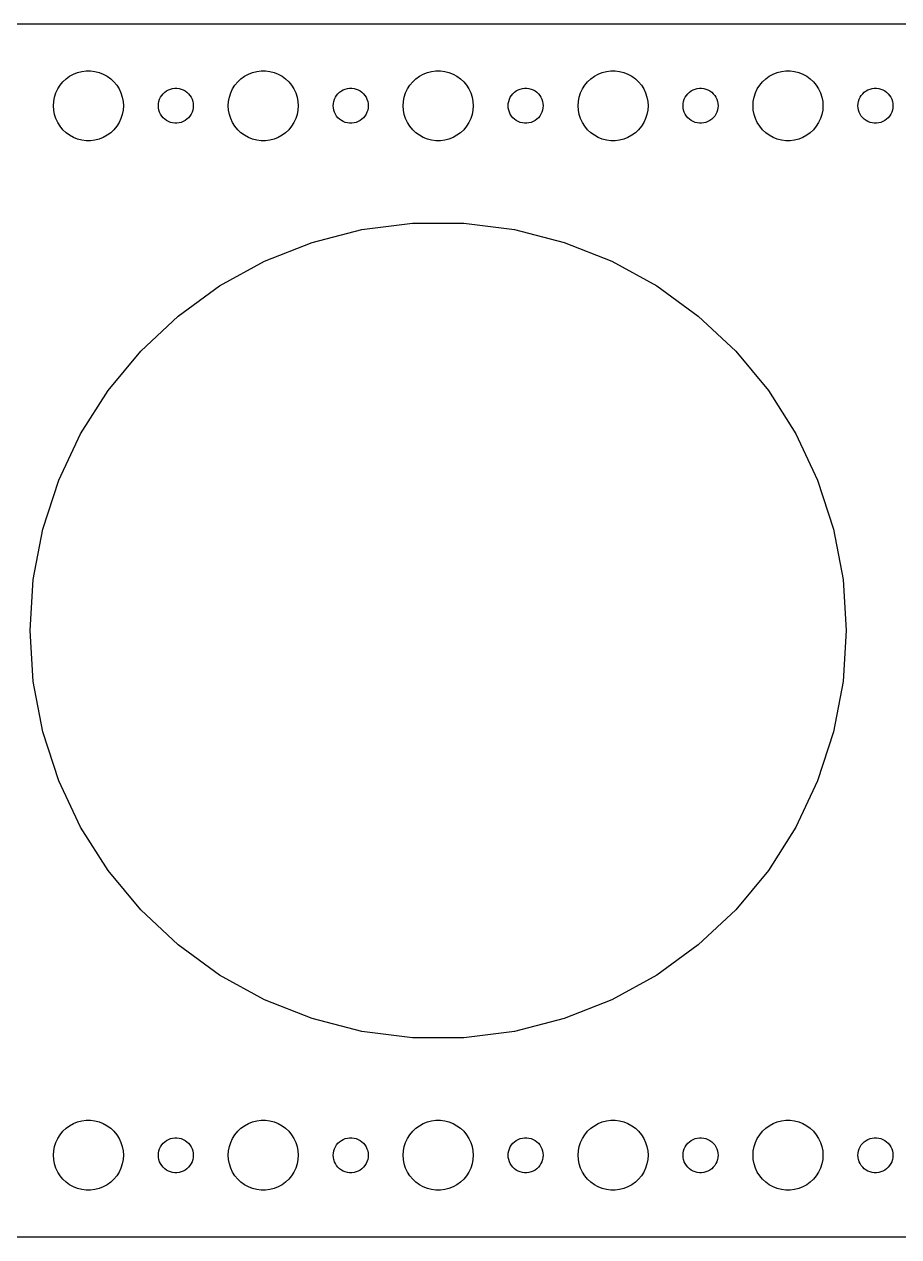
# Model space of a CAD drawing. Header units: metres. Extents: x -127 to 127, y 62 to 166.
# Drawn here: x -35.5 to 39.5, y 62 to 166 of the extents above; entities that cross this region are included whole.
import ezdxf

# ---------------------------------------------------------------- set-up
doc = ezdxf.new("R2010")
doc.units = ezdxf.units.M

msp = doc.modelspace()

# ---------------------------------------------------------------- linework, layer by layer
for p, q in [((122.314, 165.99), (-122.314, 165.99)), ((-32.1869, 161.054), (-31.9123, 161.312)), ((-31.9123, 161.312), (-31.6075, 161.533)), ((-31.6075, 161.533), (-31.2773, 161.714)), ((-31.2773, 161.714), (-30.927, 161.853)), ((-30.927, 161.853), (-30.5621, 161.947)), ((-30.5621, 161.947), (-30.1884, 161.994)), ((-30.1884, 161.994), (-29.8116, 161.994)), ((-29.8116, 161.994), (-29.4379, 161.947)), ((-29.4379, 161.947), (-29.0729, 161.853)), ((-29.0729, 161.853), (-28.7227, 161.714)), ((-28.7227, 161.714), (-28.3925, 161.533)), ((-28.3925, 161.533), (-28.0877, 161.312)), ((-28.0877, 161.312), (-27.8131, 161.054)), ((-17.1869, 161.054), (-16.9123, 161.312)), ((-16.9123, 161.312), (-16.6075, 161.533)), ((-16.6075, 161.533), (-16.2773, 161.714)), ((-16.2773, 161.714), (-15.927, 161.853)), ((-15.927, 161.853), (-15.5621, 161.947)), ((-15.5621, 161.947), (-15.1884, 161.994)), ((-15.1884, 161.994), (-14.8116, 161.994)), ((-14.8116, 161.994), (-14.4379, 161.947)), ((-14.4379, 161.947), (-14.0729, 161.853)), ((-14.0729, 161.853), (-13.7227, 161.714)), ((-13.7227, 161.714), (-13.3925, 161.533)), ((-13.3925, 161.533), (-13.0877, 161.312)), ((-13.0877, 161.312), (-12.8131, 161.054)), ((-2.1869, 161.054), (-1.91226, 161.312)), ((-1.91226, 161.312), (-1.60747, 161.533)), ((-1.60747, 161.533), (-1.27733, 161.714)), ((-1.27733, 161.714), (-0.92705, 161.853)), ((-0.92705, 161.853), (-0.56213, 161.947)), ((-0.56213, 161.947), (-0.18837, 161.994)), ((-0.18837, 161.994), (0.18837, 161.994)), ((0.18837, 161.994), (0.56213, 161.947)), ((0.56213, 161.947), (0.92705, 161.853)), ((0.92705, 161.853), (1.27733, 161.714)), ((1.27733, 161.714), (1.60747, 161.533)), ((1.60747, 161.533), (1.91226, 161.312)), ((1.91226, 161.312), (2.1869, 161.054)), ((12.8131, 161.054), (13.0877, 161.312)), ((13.0877, 161.312), (13.3925, 161.533)), ((13.3925, 161.533), (13.7227, 161.714)), ((13.7227, 161.714), (14.0729, 161.853)), ((14.0729, 161.853), (14.4379, 161.947)), ((14.4379, 161.947), (14.8116, 161.994)), ((14.8116, 161.994), (15.1884, 161.994)), ((15.1884, 161.994), (15.5621, 161.947)), ((15.5621, 161.947), (15.927, 161.853)), ((15.927, 161.853), (16.2773, 161.714)), ((16.2773, 161.714), (16.6075, 161.533)), ((16.6075, 161.533), (16.9123, 161.312)), ((16.9123, 161.312), (17.1869, 161.054)), ((27.8131, 161.054), (28.0877, 161.312)), ((28.0877, 161.312), (28.3925, 161.533)), ((28.3925, 161.533), (28.7227, 161.714)), ((28.7227, 161.714), (29.0729, 161.853)), ((29.0729, 161.853), (29.4379, 161.947)), ((29.4379, 161.947), (29.8116, 161.994)), ((29.8116, 161.994), (30.1884, 161.994)), ((30.1884, 161.994), (30.5621, 161.947)), ((30.5621, 161.947), (30.927, 161.853)), ((30.927, 161.853), (31.2773, 161.714)), ((31.2773, 161.714), (31.6075, 161.533)), ((31.6075, 161.533), (31.9123, 161.312)), ((31.9123, 161.312), (32.1869, 161.054)), ((-32.7893, 160.104), (-32.6289, 160.445)), ((-32.6289, 160.445), (-32.427, 160.763)), ((-32.427, 160.763), (-32.1869, 161.054)), ((-27.8131, 161.054), (-27.5729, 160.763)), ((-27.5729, 160.763), (-27.3711, 160.445)), ((-27.3711, 160.445), (-27.2107, 160.104)), ((-23.5934, 160.027), (-23.4561, 160.156)), ((-23.4561, 160.156), (-23.3037, 160.266)), ((-23.3037, 160.266), (-23.1387, 160.357)), ((-23.1387, 160.357), (-22.9635, 160.427)), ((-22.9635, 160.427), (-22.7811, 160.473)), ((-22.7811, 160.473), (-22.5942, 160.497)), ((-22.5942, 160.497), (-22.4058, 160.497)), ((-22.4058, 160.497), (-22.2189, 160.473)), ((-22.2189, 160.473), (-22.0365, 160.427)), ((-22.0365, 160.427), (-21.8613, 160.357)), ((-21.8613, 160.357), (-21.6963, 160.266)), ((-21.6963, 160.266), (-21.5439, 160.156)), ((-21.5439, 160.156), (-21.4065, 160.027)), ((-17.7893, 160.104), (-17.6289, 160.445)), ((-17.6289, 160.445), (-17.427, 160.763)), ((-17.427, 160.763), (-17.1869, 161.054)), ((-12.8131, 161.054), (-12.5729, 160.763)), ((-12.5729, 160.763), (-12.3711, 160.445)), ((-12.3711, 160.445), (-12.2107, 160.104)), ((-8.59344, 160.027), (-8.45613, 160.156)), ((-8.45613, 160.156), (-8.30373, 160.266)), ((-8.30373, 160.266), (-8.13866, 160.357)), ((-8.13866, 160.357), (-7.96352, 160.427)), ((-7.96352, 160.427), (-7.78107, 160.473)), ((-7.78107, 160.473), (-7.59418, 160.497)), ((-7.59418, 160.497), (-7.40581, 160.497)), ((-7.40581, 160.497), (-7.21892, 160.473)), ((-7.21892, 160.473), (-7.03647, 160.427)), ((-7.03647, 160.427), (-6.86133, 160.357)), ((-6.86133, 160.357), (-6.69626, 160.266)), ((-6.69626, 160.266), (-6.54385, 160.156)), ((-6.54385, 160.156), (-6.40654, 160.027)), ((-2.78932, 160.104), (-2.62891, 160.445)), ((-2.62891, 160.445), (-2.42705, 160.763)), ((-2.42705, 160.763), (-2.1869, 161.054)), ((2.1869, 161.054), (2.42705, 160.763)), ((2.42705, 160.763), (2.62891, 160.445)), ((2.62891, 160.445), (2.78932, 160.104)), ((6.40654, 160.027), (6.54385, 160.156)), ((6.54385, 160.156), (6.69626, 160.266)), ((6.69626, 160.266), (6.86133, 160.357)), ((6.86133, 160.357), (7.03647, 160.427)), ((7.03647, 160.427), (7.21892, 160.473)), ((7.21892, 160.473), (7.40581, 160.497)), ((7.40581, 160.497), (7.59418, 160.497)), ((7.59418, 160.497), (7.78107, 160.473)), ((7.78107, 160.473), (7.96352, 160.427)), ((7.96352, 160.427), (8.13866, 160.357)), ((8.13866, 160.357), (8.30373, 160.266)), ((8.30373, 160.266), (8.45613, 160.156)), ((8.45613, 160.156), (8.59344, 160.027)), ((12.2107, 160.104), (12.3711, 160.445)), ((12.3711, 160.445), (12.5729, 160.763)), ((12.5729, 160.763), (12.8131, 161.054)), ((17.1869, 161.054), (17.427, 160.763)), ((17.427, 160.763), (17.6289, 160.445)), ((17.6289, 160.445), (17.7893, 160.104)), ((21.4065, 160.027), (21.5439, 160.156)), ((21.5439, 160.156), (21.6963, 160.266)), ((21.6963, 160.266), (21.8613, 160.357)), ((21.8613, 160.357), (22.0365, 160.427)), ((22.0365, 160.427), (22.2189, 160.473)), ((22.2189, 160.473), (22.4058, 160.497)), ((22.4058, 160.497), (22.5942, 160.497)), ((22.5942, 160.497), (22.7811, 160.473)), ((22.7811, 160.473), (22.9635, 160.427)), ((22.9635, 160.427), (23.1387, 160.357)), ((23.1387, 160.357), (23.3037, 160.266)), ((23.3037, 160.266), (23.4561, 160.156)), ((23.4561, 160.156), (23.5934, 160.027)), ((27.2107, 160.104), (27.3711, 160.445)), ((27.3711, 160.445), (27.5729, 160.763)), ((27.5729, 160.763), (27.8131, 161.054)), ((32.1869, 161.054), (32.427, 160.763)), ((32.427, 160.763), (32.6289, 160.445)), ((32.6289, 160.445), (32.7893, 160.104)), ((36.4065, 160.027), (36.5439, 160.156)), ((36.5439, 160.156), (36.6963, 160.266)), ((36.6963, 160.266), (36.8613, 160.357)), ((36.8613, 160.357), (37.0365, 160.427)), ((37.0365, 160.427), (37.2189, 160.473)), ((37.2189, 160.473), (37.4058, 160.497)), ((37.4058, 160.497), (37.5942, 160.497)), ((37.5942, 160.497), (37.7811, 160.473)), ((37.7811, 160.473), (37.9635, 160.427)), ((37.9635, 160.427), (38.1387, 160.357)), ((38.1387, 160.357), (38.3037, 160.266)), ((38.3037, 160.266), (38.4561, 160.156)), ((38.4561, 160.156), (38.5934, 160.027)), ((-33, 159), (-32.9763, 159.376)), ((-32.9763, 159.376), (-32.9057, 159.746)), ((-32.9057, 159.746), (-32.7893, 160.104)), ((-27.2107, 160.104), (-27.0942, 159.746)), ((-27.0942, 159.746), (-27.0237, 159.376)), ((-27.0237, 159.376), (-27, 159)), ((-24, 159), (-23.9882, 159.188)), ((-23.9882, 159.188), (-23.9529, 159.373)), ((-23.9529, 159.373), (-23.8947, 159.552)), ((-23.8947, 159.552), (-23.8145, 159.723)), ((-23.8145, 159.723), (-23.7135, 159.882)), ((-23.7135, 159.882), (-23.5934, 160.027)), ((-21.4065, 160.027), (-21.2865, 159.882)), ((-21.2865, 159.882), (-21.1855, 159.723)), ((-21.1855, 159.723), (-21.1053, 159.552)), ((-21.1053, 159.552), (-21.0471, 159.373)), ((-21.0471, 159.373), (-21.0118, 159.188)), ((-21.0118, 159.188), (-21, 159)), ((-18, 159), (-17.9763, 159.376)), ((-17.9763, 159.376), (-17.9057, 159.746)), ((-17.9057, 159.746), (-17.7893, 160.104)), ((-12.2107, 160.104), (-12.0942, 159.746)), ((-12.0942, 159.746), (-12.0237, 159.376)), ((-12.0237, 159.376), (-12, 159)), ((-9, 159), (-8.98816, 159.188)), ((-8.98816, 159.188), (-8.95287, 159.373)), ((-8.95287, 159.373), (-8.89465, 159.552)), ((-8.89465, 159.552), (-8.81445, 159.723)), ((-8.81445, 159.723), (-8.71352, 159.882)), ((-8.71352, 159.882), (-8.59344, 160.027)), ((-6.40654, 160.027), (-6.28647, 159.882)), ((-6.28647, 159.882), (-6.18553, 159.723)), ((-6.18553, 159.723), (-6.10533, 159.552)), ((-6.10533, 159.552), (-6.04712, 159.373)), ((-6.04712, 159.373), (-6.01183, 159.188)), ((-6.01183, 159.188), (-6, 159)), ((-3, 159), (-2.97633, 159.376)), ((-2.97633, 159.376), (-2.90575, 159.746)), ((-2.90575, 159.746), (-2.78932, 160.104)), ((2.78932, 160.104), (2.90575, 159.746)), ((2.90575, 159.746), (2.97633, 159.376)), ((2.97633, 159.376), (3, 159)), ((6, 159), (6.01183, 159.188)), ((6.01183, 159.188), (6.04712, 159.373)), ((6.04712, 159.373), (6.10533, 159.552)), ((6.10533, 159.552), (6.18553, 159.723)), ((6.18553, 159.723), (6.28647, 159.882)), ((6.28647, 159.882), (6.40654, 160.027)), ((8.59344, 160.027), (8.71352, 159.882)), ((8.71352, 159.882), (8.81445, 159.723)), ((8.81445, 159.723), (8.89465, 159.552)), ((8.89465, 159.552), (8.95287, 159.373)), ((8.95287, 159.373), (8.98816, 159.188)), ((8.98816, 159.188), (9, 159)), ((12, 159), (12.0237, 159.376)), ((12.0237, 159.376), (12.0942, 159.746)), ((12.0942, 159.746), (12.2107, 160.104)), ((17.7893, 160.104), (17.9057, 159.746)), ((17.9057, 159.746), (17.9763, 159.376)), ((17.9763, 159.376), (18, 159)), ((21, 159), (21.0118, 159.188)), ((21.0118, 159.188), (21.0471, 159.373)), ((21.0471, 159.373), (21.1053, 159.552)), ((21.1053, 159.552), (21.1855, 159.723)), ((21.1855, 159.723), (21.2865, 159.882)), ((21.2865, 159.882), (21.4065, 160.027)), ((23.5934, 160.027), (23.7135, 159.882)), ((23.7135, 159.882), (23.8145, 159.723)), ((23.8145, 159.723), (23.8947, 159.552)), ((23.8947, 159.552), (23.9529, 159.373)), ((23.9529, 159.373), (23.9882, 159.188)), ((23.9882, 159.188), (24, 159)), ((27, 159), (27.0237, 159.376)), ((27.0237, 159.376), (27.0942, 159.746)), ((27.0942, 159.746), (27.2107, 160.104)), ((32.7893, 160.104), (32.9057, 159.746)), ((32.9057, 159.746), (32.9763, 159.376)), ((32.9763, 159.376), (33, 159)), ((36, 159), (36.0118, 159.188)), ((36.0118, 159.188), (36.0471, 159.373)), ((36.0471, 159.373), (36.1053, 159.552)), ((36.1053, 159.552), (36.1855, 159.723)), ((36.1855, 159.723), (36.2865, 159.882)), ((36.2865, 159.882), (36.4065, 160.027)), ((38.5934, 160.027), (38.7135, 159.882)), ((38.7135, 159.882), (38.8145, 159.723)), ((38.8145, 159.723), (38.8947, 159.552)), ((38.8947, 159.552), (38.9529, 159.373)), ((38.9529, 159.373), (38.9882, 159.188)), ((38.9882, 159.188), (39, 159)), ((-32.9763, 158.624), (-33, 159)), ((-32.9057, 158.254), (-32.9763, 158.624)), ((-32.7893, 157.896), (-32.9057, 158.254)), ((-27.0942, 158.254), (-27.2107, 157.896)), ((-27.0237, 158.624), (-27.0942, 158.254)), ((-27, 159), (-27.0237, 158.624)), ((-23.9882, 158.812), (-24, 159)), ((-23.9529, 158.627), (-23.9882, 158.812)), ((-23.8947, 158.448), (-23.9529, 158.627)), ((-23.8145, 158.277), (-23.8947, 158.448)), ((-23.7135, 158.118), (-23.8145, 158.277)), ((-23.5934, 157.973), (-23.7135, 158.118)), ((-21.2865, 158.118), (-21.4065, 157.973)), ((-21.1855, 158.277), (-21.2865, 158.118)), ((-21.1053, 158.448), (-21.1855, 158.277)), ((-21.0471, 158.627), (-21.1053, 158.448)), ((-21.0118, 158.812), (-21.0471, 158.627)), ((-21, 159), (-21.0118, 158.812)), ((-17.9763, 158.624), (-18, 159)), ((-17.9057, 158.254), (-17.9763, 158.624)), ((-17.7893, 157.896), (-17.9057, 158.254)), ((-12.0942, 158.254), (-12.2107, 157.896)), ((-12.0237, 158.624), (-12.0942, 158.254)), ((-12, 159), (-12.0237, 158.624)), ((-8.98816, 158.812), (-9, 159)), ((-8.95287, 158.627), (-8.98816, 158.812)), ((-8.89465, 158.448), (-8.95287, 158.627)), ((-8.81445, 158.277), (-8.89465, 158.448)), ((-8.71352, 158.118), (-8.81445, 158.277)), ((-8.59344, 157.973), (-8.71352, 158.118)), ((-6.28647, 158.118), (-6.40654, 157.973)), ((-6.18553, 158.277), (-6.28647, 158.118)), ((-6.10533, 158.448), (-6.18553, 158.277)), ((-6.04712, 158.627), (-6.10533, 158.448)), ((-6.01183, 158.812), (-6.04712, 158.627)), ((-6, 159), (-6.01183, 158.812)), ((-2.97633, 158.624), (-3, 159)), ((-2.90575, 158.254), (-2.97633, 158.624)), ((-2.78932, 157.896), (-2.90575, 158.254)), ((2.90575, 158.254), (2.78932, 157.896)), ((2.97633, 158.624), (2.90575, 158.254)), ((3, 159), (2.97633, 158.624)), ((6.01183, 158.812), (6, 159)), ((6.04712, 158.627), (6.01183, 158.812)), ((6.10533, 158.448), (6.04712, 158.627)), ((6.18553, 158.277), (6.10533, 158.448)), ((6.28647, 158.118), (6.18553, 158.277)), ((6.40654, 157.973), (6.28647, 158.118)), ((8.71352, 158.118), (8.59344, 157.973)), ((8.81445, 158.277), (8.71352, 158.118)), ((8.89465, 158.448), (8.81445, 158.277)), ((8.95287, 158.627), (8.89465, 158.448)), ((8.98816, 158.812), (8.95287, 158.627)), ((9, 159), (8.98816, 158.812)), ((12.0237, 158.624), (12, 159)), ((12.0942, 158.254), (12.0237, 158.624)), ((12.2107, 157.896), (12.0942, 158.254)), ((17.9057, 158.254), (17.7893, 157.896)), ((17.9763, 158.624), (17.9057, 158.254)), ((18, 159), (17.9763, 158.624)), ((21.0118, 158.812), (21, 159)), ((21.0471, 158.627), (21.0118, 158.812)), ((21.1053, 158.448), (21.0471, 158.627)), ((21.1855, 158.277), (21.1053, 158.448)), ((21.2865, 158.118), (21.1855, 158.277)), ((21.4065, 157.973), (21.2865, 158.118)), ((23.7135, 158.118), (23.5934, 157.973)), ((23.8145, 158.277), (23.7135, 158.118)), ((23.8947, 158.448), (23.8145, 158.277)), ((23.9529, 158.627), (23.8947, 158.448)), ((23.9882, 158.812), (23.9529, 158.627)), ((24, 159), (23.9882, 158.812)), ((27.0237, 158.624), (27, 159)), ((27.0942, 158.254), (27.0237, 158.624)), ((27.2107, 157.896), (27.0942, 158.254)), ((32.9057, 158.254), (32.7893, 157.896)), ((32.9763, 158.624), (32.9057, 158.254)), ((33, 159), (32.9763, 158.624)), ((36.0118, 158.812), (36, 159)), ((36.0471, 158.627), (36.0118, 158.812)), ((36.1053, 158.448), (36.0471, 158.627)), ((36.1855, 158.277), (36.1053, 158.448)), ((36.2865, 158.118), (36.1855, 158.277)), ((36.4065, 157.973), (36.2865, 158.118)), ((38.7135, 158.118), (38.5934, 157.973)), ((38.8145, 158.277), (38.7135, 158.118)), ((38.8947, 158.448), (38.8145, 158.277)), ((38.9529, 158.627), (38.8947, 158.448)), ((38.9882, 158.812), (38.9529, 158.627)), ((39, 159), (38.9882, 158.812)), ((-32.6289, 157.555), (-32.7893, 157.896)), ((-32.427, 157.237), (-32.6289, 157.555)), ((-32.1869, 156.946), (-32.427, 157.237)), ((-27.5729, 157.237), (-27.8131, 156.946)), ((-27.3711, 157.555), (-27.5729, 157.237)), ((-27.2107, 157.896), (-27.3711, 157.555)), ((-23.4561, 157.844), (-23.5934, 157.973)), ((-23.3037, 157.734), (-23.4561, 157.844)), ((-23.1387, 157.643), (-23.3037, 157.734)), ((-22.9635, 157.573), (-23.1387, 157.643)), ((-22.7811, 157.527), (-22.9635, 157.573)), ((-22.5942, 157.503), (-22.7811, 157.527)), ((-22.4058, 157.503), (-22.5942, 157.503)), ((-22.2189, 157.527), (-22.4058, 157.503)), ((-22.0365, 157.573), (-22.2189, 157.527)), ((-21.8613, 157.643), (-22.0365, 157.573)), ((-21.6963, 157.734), (-21.8613, 157.643)), ((-21.5439, 157.844), (-21.6963, 157.734)), ((-21.4065, 157.973), (-21.5439, 157.844)), ((-17.6289, 157.555), (-17.7893, 157.896)), ((-17.427, 157.237), (-17.6289, 157.555)), ((-17.1869, 156.946), (-17.427, 157.237)), ((-12.5729, 157.237), (-12.8131, 156.946)), ((-12.3711, 157.555), (-12.5729, 157.237)), ((-12.2107, 157.896), (-12.3711, 157.555)), ((-8.45613, 157.844), (-8.59344, 157.973)), ((-8.30373, 157.734), (-8.45613, 157.844)), ((-8.13866, 157.643), (-8.30373, 157.734)), ((-7.96352, 157.573), (-8.13866, 157.643)), ((-7.78107, 157.527), (-7.96352, 157.573)), ((-7.59418, 157.503), (-7.78107, 157.527)), ((-7.40581, 157.503), (-7.59418, 157.503)), ((-7.21892, 157.527), (-7.40581, 157.503)), ((-7.03647, 157.573), (-7.21892, 157.527)), ((-6.86133, 157.643), (-7.03647, 157.573)), ((-6.69626, 157.734), (-6.86133, 157.643)), ((-6.54385, 157.844), (-6.69626, 157.734)), ((-6.40654, 157.973), (-6.54385, 157.844)), ((-2.62891, 157.555), (-2.78932, 157.896)), ((-2.42705, 157.237), (-2.62891, 157.555)), ((-2.1869, 156.946), (-2.42705, 157.237)), ((2.42705, 157.237), (2.1869, 156.946)), ((2.62891, 157.555), (2.42705, 157.237)), ((2.78932, 157.896), (2.62891, 157.555)), ((6.54385, 157.844), (6.40654, 157.973)), ((6.69626, 157.734), (6.54385, 157.844)), ((6.86133, 157.643), (6.69626, 157.734)), ((7.03647, 157.573), (6.86133, 157.643)), ((7.21892, 157.527), (7.03647, 157.573)), ((7.40581, 157.503), (7.21892, 157.527)), ((7.59418, 157.503), (7.40581, 157.503)), ((7.78107, 157.527), (7.59418, 157.503)), ((7.96352, 157.573), (7.78107, 157.527)), ((8.13866, 157.643), (7.96352, 157.573)), ((8.30373, 157.734), (8.13866, 157.643)), ((8.45613, 157.844), (8.30373, 157.734)), ((8.59344, 157.973), (8.45613, 157.844)), ((12.3711, 157.555), (12.2107, 157.896)), ((12.5729, 157.237), (12.3711, 157.555)), ((12.8131, 156.946), (12.5729, 157.237)), ((17.427, 157.237), (17.1869, 156.946)), ((17.6289, 157.555), (17.427, 157.237)), ((17.7893, 157.896), (17.6289, 157.555)), ((21.5439, 157.844), (21.4065, 157.973)), ((21.6963, 157.734), (21.5439, 157.844)), ((21.8613, 157.643), (21.6963, 157.734)), ((22.0365, 157.573), (21.8613, 157.643)), ((22.2189, 157.527), (22.0365, 157.573)), ((22.4058, 157.503), (22.2189, 157.527)), ((22.5942, 157.503), (22.4058, 157.503)), ((22.7811, 157.527), (22.5942, 157.503)), ((22.9635, 157.573), (22.7811, 157.527)), ((23.1387, 157.643), (22.9635, 157.573)), ((23.3037, 157.734), (23.1387, 157.643)), ((23.4561, 157.844), (23.3037, 157.734)), ((23.5934, 157.973), (23.4561, 157.844)), ((27.3711, 157.555), (27.2107, 157.896)), ((27.5729, 157.237), (27.3711, 157.555)), ((27.8131, 156.946), (27.5729, 157.237)), ((32.427, 157.237), (32.1869, 156.946)), ((32.6289, 157.555), (32.427, 157.237)), ((32.7893, 157.896), (32.6289, 157.555)), ((36.5439, 157.844), (36.4065, 157.973)), ((36.6963, 157.734), (36.5439, 157.844)), ((36.8613, 157.643), (36.6963, 157.734)), ((37.0365, 157.573), (36.8613, 157.643)), ((37.2189, 157.527), (37.0365, 157.573)), ((37.4058, 157.503), (37.2189, 157.527)), ((37.5942, 157.503), (37.4058, 157.503)), ((37.7811, 157.527), (37.5942, 157.503)), ((37.9635, 157.573), (37.7811, 157.527)), ((38.1387, 157.643), (37.9635, 157.573)), ((38.3037, 157.734), (38.1387, 157.643)), ((38.4561, 157.844), (38.3037, 157.734)), ((38.5934, 157.973), (38.4561, 157.844)), ((-31.9123, 156.688), (-32.1869, 156.946)), ((-31.6075, 156.467), (-31.9123, 156.688)), ((-31.2773, 156.286), (-31.6075, 156.467)), ((-30.927, 156.147), (-31.2773, 156.286)), ((-30.5621, 156.053), (-30.927, 156.147)), ((-30.1884, 156.006), (-30.5621, 156.053)), ((-29.8116, 156.006), (-30.1884, 156.006)), ((-29.4379, 156.053), (-29.8116, 156.006)), ((-29.0729, 156.147), (-29.4379, 156.053)), ((-28.7227, 156.286), (-29.0729, 156.147)), ((-28.3925, 156.467), (-28.7227, 156.286)), ((-28.0877, 156.688), (-28.3925, 156.467)), ((-27.8131, 156.946), (-28.0877, 156.688)), ((-16.9123, 156.688), (-17.1869, 156.946)), ((-16.6075, 156.467), (-16.9123, 156.688)), ((-16.2773, 156.286), (-16.6075, 156.467)), ((-15.927, 156.147), (-16.2773, 156.286)), ((-15.5621, 156.053), (-15.927, 156.147)), ((-15.1884, 156.006), (-15.5621, 156.053)), ((-14.8116, 156.006), (-15.1884, 156.006)), ((-14.4379, 156.053), (-14.8116, 156.006)), ((-14.0729, 156.147), (-14.4379, 156.053)), ((-13.7227, 156.286), (-14.0729, 156.147)), ((-13.3925, 156.467), (-13.7227, 156.286)), ((-13.0877, 156.688), (-13.3925, 156.467)), ((-12.8131, 156.946), (-13.0877, 156.688)), ((-1.91226, 156.688), (-2.1869, 156.946)), ((-1.60747, 156.467), (-1.91226, 156.688)), ((-1.27733, 156.286), (-1.60747, 156.467)), ((-0.92705, 156.147), (-1.27733, 156.286)), ((-0.56213, 156.053), (-0.92705, 156.147)), ((-0.18837, 156.006), (-0.56213, 156.053)), ((0.18837, 156.006), (-0.18837, 156.006)), ((0.56213, 156.053), (0.18837, 156.006)), ((0.92705, 156.147), (0.56213, 156.053)), ((1.27733, 156.286), (0.92705, 156.147)), ((1.60747, 156.467), (1.27733, 156.286)), ((1.91226, 156.688), (1.60747, 156.467)), ((2.1869, 156.946), (1.91226, 156.688)), ((13.0877, 156.688), (12.8131, 156.946)), ((13.3925, 156.467), (13.0877, 156.688)), ((13.7227, 156.286), (13.3925, 156.467)), ((14.0729, 156.147), (13.7227, 156.286)), ((14.4379, 156.053), (14.0729, 156.147)), ((14.8116, 156.006), (14.4379, 156.053)), ((15.1884, 156.006), (14.8116, 156.006)), ((15.5621, 156.053), (15.1884, 156.006)), ((15.927, 156.147), (15.5621, 156.053)), ((16.2773, 156.286), (15.927, 156.147)), ((16.6075, 156.467), (16.2773, 156.286)), ((16.9123, 156.688), (16.6075, 156.467)), ((17.1869, 156.946), (16.9123, 156.688)), ((28.0877, 156.688), (27.8131, 156.946)), ((28.3925, 156.467), (28.0877, 156.688)), ((28.7227, 156.286), (28.3925, 156.467)), ((29.0729, 156.147), (28.7227, 156.286)), ((29.4379, 156.053), (29.0729, 156.147)), ((29.8116, 156.006), (29.4379, 156.053)), ((30.1884, 156.006), (29.8116, 156.006)), ((30.5621, 156.053), (30.1884, 156.006)), ((30.927, 156.147), (30.5621, 156.053)), ((31.2773, 156.286), (30.927, 156.147)), ((31.6075, 156.467), (31.2773, 156.286)), ((31.9123, 156.688), (31.6075, 156.467)), ((32.1869, 156.946), (31.9123, 156.688)), ((-6.55833, 148.38), (-2.19766, 148.931)), ((-2.19766, 148.931), (2.19766, 148.931)), ((2.19766, 148.931), (6.55833, 148.38)), ((-10.8156, 147.287), (-6.55833, 148.38)), ((6.55833, 148.38), (10.8156, 147.287)), ((-14.9023, 145.669), (-10.8156, 147.287)), ((10.8156, 147.287), (14.9023, 145.669)), ((-18.7539, 143.551), (-14.9023, 145.669)), ((14.9023, 145.669), (18.7539, 143.551)), ((-22.3098, 140.968), (-18.7539, 143.551)), ((18.7539, 143.551), (22.3098, 140.968)), ((-25.5139, 137.959), (-22.3098, 140.968)), ((22.3098, 140.968), (25.5139, 137.959)), ((-28.3156, 134.572), (-25.5139, 137.959)), ((25.5139, 137.959), (28.3156, 134.572)), ((-30.6707, 130.861), (-28.3156, 134.572)), ((28.3156, 134.572), (30.6707, 130.861)), ((-32.5422, 126.884), (-30.6707, 130.861)), ((30.6707, 130.861), (32.5422, 126.884)), ((-33.9004, 122.704), (-32.5422, 126.884)), ((32.5422, 126.884), (33.9004, 122.704)), ((-34.724, 118.387), (-33.9004, 122.704)), ((33.9004, 122.704), (34.724, 118.387)), ((-35, 114), (-34.724, 118.387)), ((34.724, 118.387), (35, 114)), ((-34.724, 109.613), (-35, 114)), ((35, 114), (34.724, 109.613)), ((-33.9004, 105.296), (-34.724, 109.613)), ((34.724, 109.613), (33.9004, 105.296)), ((-32.5422, 101.116), (-33.9004, 105.296)), ((33.9004, 105.296), (32.5422, 101.116)), ((-30.6707, 97.1386), (-32.5422, 101.116)), ((32.5422, 101.116), (30.6707, 97.1386)), ((-28.3156, 93.4275), (-30.6707, 97.1386)), ((30.6707, 97.1386), (28.3156, 93.4275)), ((-25.5139, 90.0409), (-28.3156, 93.4275)), ((28.3156, 93.4275), (25.5139, 90.0409)), ((-22.3098, 87.032), (-25.5139, 90.0409)), ((25.5139, 90.0409), (22.3098, 87.032)), ((-18.7539, 84.4485), (-22.3098, 87.032)), ((22.3098, 87.032), (18.7539, 84.4485)), ((-14.9023, 82.3311), (-18.7539, 84.4485)), ((18.7539, 84.4485), (14.9023, 82.3311)), ((-10.8156, 80.713), (-14.9023, 82.3311)), ((14.9023, 82.3311), (10.8156, 80.713)), ((-6.55833, 79.6199), (-10.8156, 80.713)), ((10.8156, 80.713), (6.55833, 79.6199)), ((-2.19766, 79.0691), (-6.55833, 79.6199)), ((2.19766, 79.0691), (-2.19766, 79.0691)), ((6.55833, 79.6199), (2.19766, 79.0691)), ((-31.2773, 71.7145), (-30.927, 71.8532)), ((-30.927, 71.8532), (-30.5621, 71.9469)), ((-30.5621, 71.9469), (-30.1884, 71.9941)), ((-30.1884, 71.9941), (-29.8116, 71.9941)), ((-29.8116, 71.9941), (-29.4379, 71.9469)), ((-29.4379, 71.9469), (-29.0729, 71.8532)), ((-29.0729, 71.8532), (-28.7227, 71.7145)), ((-16.2773, 71.7145), (-15.927, 71.8532)), ((-15.927, 71.8532), (-15.5621, 71.9469)), ((-15.5621, 71.9469), (-15.1884, 71.9941)), ((-15.1884, 71.9941), (-14.8116, 71.9941)), ((-14.8116, 71.9941), (-14.4379, 71.9469)), ((-14.4379, 71.9469), (-14.0729, 71.8532)), ((-14.0729, 71.8532), (-13.7227, 71.7145)), ((-1.27733, 71.7145), (-0.92705, 71.8532)), ((-0.92705, 71.8532), (-0.56213, 71.9469)), ((-0.56213, 71.9469), (-0.18837, 71.9941)), ((-0.18837, 71.9941), (0.18837, 71.9941)), ((0.18837, 71.9941), (0.56213, 71.9469)), ((0.56213, 71.9469), (0.92705, 71.8532)), ((0.92705, 71.8532), (1.27733, 71.7145)), ((13.7227, 71.7145), (14.0729, 71.8532)), ((14.0729, 71.8532), (14.4379, 71.9469)), ((14.4379, 71.9469), (14.8116, 71.9941)), ((14.8116, 71.9941), (15.1884, 71.9941)), ((15.1884, 71.9941), (15.5621, 71.9469)), ((15.5621, 71.9469), (15.927, 71.8532)), ((15.927, 71.8532), (16.2773, 71.7145)), ((28.7227, 71.7145), (29.0729, 71.8532)), ((29.0729, 71.8532), (29.4379, 71.9469)), ((29.4379, 71.9469), (29.8116, 71.9941)), ((29.8116, 71.9941), (30.1884, 71.9941)), ((30.1884, 71.9941), (30.5621, 71.9469)), ((30.5621, 71.9469), (30.927, 71.8532)), ((30.927, 71.8532), (31.2773, 71.7145)), ((-32.6289, 70.4453), (-32.427, 70.7634)), ((-32.427, 70.7634), (-32.1869, 71.0536)), ((-32.1869, 71.0536), (-31.9123, 71.3115)), ((-31.9123, 71.3115), (-31.6075, 71.533)), ((-31.6075, 71.533), (-31.2773, 71.7145)), ((-28.7227, 71.7145), (-28.3925, 71.533)), ((-28.3925, 71.533), (-28.0877, 71.3115)), ((-28.0877, 71.3115), (-27.8131, 71.0536)), ((-27.8131, 71.0536), (-27.5729, 70.7634)), ((-27.5729, 70.7634), (-27.3711, 70.4453)), ((-17.6289, 70.4453), (-17.427, 70.7634)), ((-17.427, 70.7634), (-17.1869, 71.0536)), ((-17.1869, 71.0536), (-16.9123, 71.3115)), ((-16.9123, 71.3115), (-16.6075, 71.533)), ((-16.6075, 71.533), (-16.2773, 71.7145)), ((-13.7227, 71.7145), (-13.3925, 71.533)), ((-13.3925, 71.533), (-13.0877, 71.3115)), ((-13.0877, 71.3115), (-12.8131, 71.0536)), ((-12.8131, 71.0536), (-12.5729, 70.7634)), ((-12.5729, 70.7634), (-12.3711, 70.4453)), ((-2.62891, 70.4453), (-2.42705, 70.7634)), ((-2.42705, 70.7634), (-2.1869, 71.0536)), ((-2.1869, 71.0536), (-1.91226, 71.3115)), ((-1.91226, 71.3115), (-1.60747, 71.533)), ((-1.60747, 71.533), (-1.27733, 71.7145)), ((1.27733, 71.7145), (1.60747, 71.533)), ((1.60747, 71.533), (1.91226, 71.3115)), ((1.91226, 71.3115), (2.1869, 71.0536)), ((2.1869, 71.0536), (2.42705, 70.7634)), ((2.42705, 70.7634), (2.62891, 70.4453)), ((12.3711, 70.4453), (12.5729, 70.7634)), ((12.5729, 70.7634), (12.8131, 71.0536)), ((12.8131, 71.0536), (13.0877, 71.3115)), ((13.0877, 71.3115), (13.3925, 71.533)), ((13.3925, 71.533), (13.7227, 71.7145)), ((16.2773, 71.7145), (16.6075, 71.533)), ((16.6075, 71.533), (16.9123, 71.3115)), ((16.9123, 71.3115), (17.1869, 71.0536)), ((17.1869, 71.0536), (17.427, 70.7634)), ((17.427, 70.7634), (17.6289, 70.4453)), ((27.3711, 70.4453), (27.5729, 70.7634)), ((27.5729, 70.7634), (27.8131, 71.0536)), ((27.8131, 71.0536), (28.0877, 71.3115)), ((28.0877, 71.3115), (28.3925, 71.533)), ((28.3925, 71.533), (28.7227, 71.7145)), ((31.2773, 71.7145), (31.6075, 71.533)), ((31.6075, 71.533), (31.9123, 71.3115)), ((31.9123, 71.3115), (32.1869, 71.0536)), ((32.1869, 71.0536), (32.427, 70.7634)), ((32.427, 70.7634), (32.6289, 70.4453)), ((-32.9763, 69.376), (-32.9057, 69.7461)), ((-32.9057, 69.7461), (-32.7893, 70.1044)), ((-32.7893, 70.1044), (-32.6289, 70.4453)), ((-27.3711, 70.4453), (-27.2107, 70.1044)), ((-27.2107, 70.1044), (-27.0942, 69.7461)), ((-27.0942, 69.7461), (-27.0237, 69.376)), ((-23.8947, 69.5522), (-23.8145, 69.7226)), ((-23.8145, 69.7226), (-23.7135, 69.8817)), ((-23.7135, 69.8817), (-23.5934, 70.0268)), ((-23.5934, 70.0268), (-23.4561, 70.1558)), ((-23.4561, 70.1558), (-23.3037, 70.2665)), ((-23.3037, 70.2665), (-23.1387, 70.3572)), ((-23.1387, 70.3572), (-22.9635, 70.4266)), ((-22.9635, 70.4266), (-22.7811, 70.4734)), ((-22.7811, 70.4734), (-22.5942, 70.497)), ((-22.5942, 70.497), (-22.4058, 70.497)), ((-22.4058, 70.497), (-22.2189, 70.4734)), ((-22.2189, 70.4734), (-22.0365, 70.4266)), ((-22.0365, 70.4266), (-21.8613, 70.3572)), ((-21.8613, 70.3572), (-21.6963, 70.2665)), ((-21.6963, 70.2665), (-21.5439, 70.1558)), ((-21.5439, 70.1558), (-21.4065, 70.0268)), ((-21.4065, 70.0268), (-21.2865, 69.8817)), ((-21.2865, 69.8817), (-21.1855, 69.7226)), ((-21.1855, 69.7226), (-21.1053, 69.5522)), ((-17.9763, 69.376), (-17.9057, 69.7461)), ((-17.9057, 69.7461), (-17.7893, 70.1044)), ((-17.7893, 70.1044), (-17.6289, 70.4453)), ((-12.3711, 70.4453), (-12.2107, 70.1044)), ((-12.2107, 70.1044), (-12.0942, 69.7461)), ((-12.0942, 69.7461), (-12.0237, 69.376)), ((-8.89465, 69.5522), (-8.81445, 69.7226)), ((-8.81445, 69.7226), (-8.71352, 69.8817)), ((-8.71352, 69.8817), (-8.59344, 70.0268)), ((-8.59344, 70.0268), (-8.45613, 70.1558)), ((-8.45613, 70.1558), (-8.30373, 70.2665)), ((-8.30373, 70.2665), (-8.13866, 70.3572)), ((-8.13866, 70.3572), (-7.96352, 70.4266)), ((-7.96352, 70.4266), (-7.78107, 70.4734)), ((-7.78107, 70.4734), (-7.59418, 70.497)), ((-7.59418, 70.497), (-7.40581, 70.497)), ((-7.40581, 70.497), (-7.21892, 70.4734)), ((-7.21892, 70.4734), (-7.03647, 70.4266)), ((-7.03647, 70.4266), (-6.86133, 70.3572)), ((-6.86133, 70.3572), (-6.69626, 70.2665)), ((-6.69626, 70.2665), (-6.54385, 70.1558)), ((-6.54385, 70.1558), (-6.40654, 70.0268)), ((-6.40654, 70.0268), (-6.28647, 69.8817)), ((-6.28647, 69.8817), (-6.18553, 69.7226)), ((-6.18553, 69.7226), (-6.10533, 69.5522)), ((-2.97633, 69.376), (-2.90575, 69.7461)), ((-2.90575, 69.7461), (-2.78932, 70.1044)), ((-2.78932, 70.1044), (-2.62891, 70.4453)), ((2.62891, 70.4453), (2.78932, 70.1044)), ((2.78932, 70.1044), (2.90575, 69.7461)), ((2.90575, 69.7461), (2.97633, 69.376)), ((6.10533, 69.5522), (6.18553, 69.7226)), ((6.18553, 69.7226), (6.28647, 69.8817)), ((6.28647, 69.8817), (6.40654, 70.0268)), ((6.40654, 70.0268), (6.54385, 70.1558)), ((6.54385, 70.1558), (6.69626, 70.2665)), ((6.69626, 70.2665), (6.86133, 70.3572)), ((6.86133, 70.3572), (7.03647, 70.4266)), ((7.03647, 70.4266), (7.21892, 70.4734)), ((7.21892, 70.4734), (7.40581, 70.497)), ((7.40581, 70.497), (7.59418, 70.497)), ((7.59418, 70.497), (7.78107, 70.4734)), ((7.78107, 70.4734), (7.96352, 70.4266)), ((7.96352, 70.4266), (8.13866, 70.3572)), ((8.13866, 70.3572), (8.30373, 70.2665)), ((8.30373, 70.2665), (8.45613, 70.1558)), ((8.45613, 70.1558), (8.59344, 70.0268)), ((8.59344, 70.0268), (8.71352, 69.8817)), ((8.71352, 69.8817), (8.81445, 69.7226)), ((8.81445, 69.7226), (8.89465, 69.5522)), ((12.0237, 69.376), (12.0942, 69.7461)), ((12.0942, 69.7461), (12.2107, 70.1044)), ((12.2107, 70.1044), (12.3711, 70.4453)), ((17.6289, 70.4453), (17.7893, 70.1044)), ((17.7893, 70.1044), (17.9057, 69.7461)), ((17.9057, 69.7461), (17.9763, 69.376)), ((21.1053, 69.5522), (21.1855, 69.7226)), ((21.1855, 69.7226), (21.2865, 69.8817)), ((21.2865, 69.8817), (21.4065, 70.0268)), ((21.4065, 70.0268), (21.5439, 70.1558)), ((21.5439, 70.1558), (21.6963, 70.2665)), ((21.6963, 70.2665), (21.8613, 70.3572)), ((21.8613, 70.3572), (22.0365, 70.4266)), ((22.0365, 70.4266), (22.2189, 70.4734)), ((22.2189, 70.4734), (22.4058, 70.497)), ((22.4058, 70.497), (22.5942, 70.497)), ((22.5942, 70.497), (22.7811, 70.4734)), ((22.7811, 70.4734), (22.9635, 70.4266)), ((22.9635, 70.4266), (23.1387, 70.3572)), ((23.1387, 70.3572), (23.3037, 70.2665)), ((23.3037, 70.2665), (23.4561, 70.1558)), ((23.4561, 70.1558), (23.5934, 70.0268)), ((23.5934, 70.0268), (23.7135, 69.8817)), ((23.7135, 69.8817), (23.8145, 69.7226)), ((23.8145, 69.7226), (23.8947, 69.5522)), ((27.0237, 69.376), (27.0942, 69.7461)), ((27.0942, 69.7461), (27.2107, 70.1044)), ((27.2107, 70.1044), (27.3711, 70.4453)), ((32.6289, 70.4453), (32.7893, 70.1044)), ((32.7893, 70.1044), (32.9057, 69.7461)), ((32.9057, 69.7461), (32.9763, 69.376)), ((36.1053, 69.5522), (36.1855, 69.7226)), ((36.1855, 69.7226), (36.2865, 69.8817)), ((36.2865, 69.8817), (36.4065, 70.0268)), ((36.4065, 70.0268), (36.5439, 70.1558)), ((36.5439, 70.1558), (36.6963, 70.2665)), ((36.6963, 70.2665), (36.8613, 70.3572)), ((36.8613, 70.3572), (37.0365, 70.4266)), ((37.0365, 70.4266), (37.2189, 70.4734)), ((37.2189, 70.4734), (37.4058, 70.497)), ((37.4058, 70.497), (37.5942, 70.497)), ((37.5942, 70.497), (37.7811, 70.4734)), ((37.7811, 70.4734), (37.9635, 70.4266)), ((37.9635, 70.4266), (38.1387, 70.3572)), ((38.1387, 70.3572), (38.3037, 70.2665)), ((38.3037, 70.2665), (38.4561, 70.1558)), ((38.4561, 70.1558), (38.5934, 70.0268)), ((38.5934, 70.0268), (38.7135, 69.8817)), ((38.7135, 69.8817), (38.8145, 69.7226)), ((38.8145, 69.7226), (38.8947, 69.5522)), ((-33, 69), (-32.9763, 69.376)), ((-32.9763, 68.624), (-33, 69)), ((-27.0237, 69.376), (-27, 69)), ((-27, 69), (-27.0237, 68.624)), ((-24, 69), (-23.9882, 69.188)), ((-23.9882, 68.812), (-24, 69)), ((-23.9882, 69.188), (-23.9529, 69.373)), ((-23.9529, 68.627), (-23.9882, 68.812)), ((-23.9529, 69.373), (-23.8947, 69.5522)), ((-23.8947, 68.4478), (-23.9529, 68.627)), ((-21.1053, 69.5522), (-21.0471, 69.373)), ((-21.0471, 68.627), (-21.1053, 68.4478)), ((-21.0471, 69.373), (-21.0118, 69.188)), ((-21.0118, 68.812), (-21.0471, 68.627)), ((-21.0118, 69.188), (-21, 69)), ((-21, 69), (-21.0118, 68.812)), ((-18, 69), (-17.9763, 69.376)), ((-17.9763, 68.624), (-18, 69)), ((-12.0237, 69.376), (-12, 69)), ((-12, 69), (-12.0237, 68.624)), ((-9, 69), (-8.98816, 69.188)), ((-8.98816, 68.812), (-9, 69)), ((-8.98816, 69.188), (-8.95287, 69.373)), ((-8.95287, 68.627), (-8.98816, 68.812)), ((-8.95287, 69.373), (-8.89465, 69.5522)), ((-8.89465, 68.4478), (-8.95287, 68.627)), ((-6.10533, 69.5522), (-6.04712, 69.373)), ((-6.04712, 68.627), (-6.10533, 68.4478)), ((-6.04712, 69.373), (-6.01183, 69.188)), ((-6.01183, 68.812), (-6.04712, 68.627)), ((-6.01183, 69.188), (-6, 69)), ((-6, 69), (-6.01183, 68.812)), ((-3, 69), (-2.97633, 69.376)), ((-2.97633, 68.624), (-3, 69)), ((2.97633, 69.376), (3, 69)), ((3, 69), (2.97633, 68.624)), ((6, 69), (6.01183, 69.188)), ((6.01183, 68.812), (6, 69)), ((6.01183, 69.188), (6.04712, 69.373)), ((6.04712, 68.627), (6.01183, 68.812)), ((6.04712, 69.373), (6.10533, 69.5522)), ((6.10533, 68.4478), (6.04712, 68.627)), ((8.89465, 69.5522), (8.95287, 69.373)), ((8.95287, 68.627), (8.89465, 68.4478)), ((8.95287, 69.373), (8.98816, 69.188)), ((8.98816, 68.812), (8.95287, 68.627)), ((8.98816, 69.188), (9, 69)), ((9, 69), (8.98816, 68.812)), ((12, 69), (12.0237, 69.376)), ((12.0237, 68.624), (12, 69)), ((17.9763, 69.376), (18, 69)), ((18, 69), (17.9763, 68.624)), ((21, 69), (21.0118, 69.188)), ((21.0118, 68.812), (21, 69)), ((21.0118, 69.188), (21.0471, 69.373)), ((21.0471, 68.627), (21.0118, 68.812)), ((21.0471, 69.373), (21.1053, 69.5522)), ((21.1053, 68.4478), (21.0471, 68.627)), ((23.8947, 69.5522), (23.9529, 69.373)), ((23.9529, 68.627), (23.8947, 68.4478)), ((23.9529, 69.373), (23.9882, 69.188)), ((23.9882, 68.812), (23.9529, 68.627)), ((23.9882, 69.188), (24, 69)), ((24, 69), (23.9882, 68.812)), ((27, 69), (27.0237, 69.376)), ((27.0237, 68.624), (27, 69)), ((32.9763, 69.376), (33, 69)), ((33, 69), (32.9763, 68.624)), ((36, 69), (36.0118, 69.188)), ((36.0118, 68.812), (36, 69)), ((36.0118, 69.188), (36.0471, 69.373)), ((36.0471, 68.627), (36.0118, 68.812)), ((36.0471, 69.373), (36.1053, 69.5522)), ((36.1053, 68.4478), (36.0471, 68.627)), ((38.8947, 69.5522), (38.9529, 69.373)), ((38.9529, 68.627), (38.8947, 68.4478)), ((38.9529, 69.373), (38.9882, 69.188)), ((38.9882, 68.812), (38.9529, 68.627)), ((38.9882, 69.188), (39, 69)), ((39, 69), (38.9882, 68.812)), ((-32.9057, 68.2539), (-32.9763, 68.624)), ((-32.7893, 67.8956), (-32.9057, 68.2539)), ((-32.6289, 67.5547), (-32.7893, 67.8956)), ((-27.2107, 67.8956), (-27.3711, 67.5547)), ((-27.0942, 68.2539), (-27.2107, 67.8956)), ((-27.0237, 68.624), (-27.0942, 68.2539)), ((-23.8145, 68.2774), (-23.8947, 68.4478)), ((-23.7135, 68.1183), (-23.8145, 68.2774)), ((-23.5934, 67.9732), (-23.7135, 68.1183)), ((-23.4561, 67.8442), (-23.5934, 67.9732)), ((-23.3037, 67.7335), (-23.4561, 67.8442)), ((-23.1387, 67.6428), (-23.3037, 67.7335)), ((-22.9635, 67.5734), (-23.1387, 67.6428)), ((-21.8613, 67.6428), (-22.0365, 67.5734)), ((-21.6963, 67.7335), (-21.8613, 67.6428)), ((-21.5439, 67.8442), (-21.6963, 67.7335)), ((-21.4065, 67.9732), (-21.5439, 67.8442)), ((-21.2865, 68.1183), (-21.4065, 67.9732)), ((-21.1855, 68.2774), (-21.2865, 68.1183)), ((-21.1053, 68.4478), (-21.1855, 68.2774)), ((-17.9057, 68.2539), (-17.9763, 68.624)), ((-17.7893, 67.8956), (-17.9057, 68.2539)), ((-17.6289, 67.5547), (-17.7893, 67.8956)), ((-12.2107, 67.8956), (-12.3711, 67.5547)), ((-12.0942, 68.2539), (-12.2107, 67.8956)), ((-12.0237, 68.624), (-12.0942, 68.2539)), ((-8.81445, 68.2774), (-8.89465, 68.4478)), ((-8.71352, 68.1183), (-8.81445, 68.2774)), ((-8.59344, 67.9732), (-8.71352, 68.1183)), ((-8.45613, 67.8442), (-8.59344, 67.9732)), ((-8.30373, 67.7335), (-8.45613, 67.8442)), ((-8.13866, 67.6428), (-8.30373, 67.7335)), ((-7.96352, 67.5734), (-8.13866, 67.6428)), ((-6.86133, 67.6428), (-7.03647, 67.5734)), ((-6.69626, 67.7335), (-6.86133, 67.6428)), ((-6.54385, 67.8442), (-6.69626, 67.7335)), ((-6.40654, 67.9732), (-6.54385, 67.8442)), ((-6.28647, 68.1183), (-6.40654, 67.9732)), ((-6.18553, 68.2774), (-6.28647, 68.1183)), ((-6.10533, 68.4478), (-6.18553, 68.2774)), ((-2.90575, 68.2539), (-2.97633, 68.624)), ((-2.78932, 67.8956), (-2.90575, 68.2539)), ((-2.62891, 67.5547), (-2.78932, 67.8956)), ((2.78932, 67.8956), (2.62891, 67.5547)), ((2.90575, 68.2539), (2.78932, 67.8956)), ((2.97633, 68.624), (2.90575, 68.2539)), ((6.18553, 68.2774), (6.10533, 68.4478)), ((6.28647, 68.1183), (6.18553, 68.2774)), ((6.40654, 67.9732), (6.28647, 68.1183)), ((6.54385, 67.8442), (6.40654, 67.9732)), ((6.69626, 67.7335), (6.54385, 67.8442)), ((6.86133, 67.6428), (6.69626, 67.7335)), ((7.03647, 67.5734), (6.86133, 67.6428)), ((8.13866, 67.6428), (7.96352, 67.5734)), ((8.30373, 67.7335), (8.13866, 67.6428)), ((8.45613, 67.8442), (8.30373, 67.7335)), ((8.59344, 67.9732), (8.45613, 67.8442)), ((8.71352, 68.1183), (8.59344, 67.9732)), ((8.81445, 68.2774), (8.71352, 68.1183)), ((8.89465, 68.4478), (8.81445, 68.2774)), ((12.0942, 68.2539), (12.0237, 68.624)), ((12.2107, 67.8956), (12.0942, 68.2539)), ((12.3711, 67.5547), (12.2107, 67.8956)), ((17.7893, 67.8956), (17.6289, 67.5547)), ((17.9057, 68.2539), (17.7893, 67.8956)), ((17.9763, 68.624), (17.9057, 68.2539)), ((21.1855, 68.2774), (21.1053, 68.4478)), ((21.2865, 68.1183), (21.1855, 68.2774)), ((21.4065, 67.9732), (21.2865, 68.1183)), ((21.5439, 67.8442), (21.4065, 67.9732)), ((21.6963, 67.7335), (21.5439, 67.8442)), ((21.8613, 67.6428), (21.6963, 67.7335)), ((22.0365, 67.5734), (21.8613, 67.6428)), ((23.1387, 67.6428), (22.9635, 67.5734)), ((23.3037, 67.7335), (23.1387, 67.6428)), ((23.4561, 67.8442), (23.3037, 67.7335)), ((23.5934, 67.9732), (23.4561, 67.8442)), ((23.7135, 68.1183), (23.5934, 67.9732)), ((23.8145, 68.2774), (23.7135, 68.1183)), ((23.8947, 68.4478), (23.8145, 68.2774)), ((27.0942, 68.2539), (27.0237, 68.624)), ((27.2107, 67.8956), (27.0942, 68.2539)), ((27.3711, 67.5547), (27.2107, 67.8956)), ((32.7893, 67.8956), (32.6289, 67.5547)), ((32.9057, 68.2539), (32.7893, 67.8956)), ((32.9763, 68.624), (32.9057, 68.2539)), ((36.1855, 68.2774), (36.1053, 68.4478)), ((36.2865, 68.1183), (36.1855, 68.2774)), ((36.4065, 67.9732), (36.2865, 68.1183)), ((36.5439, 67.8442), (36.4065, 67.9732)), ((36.6963, 67.7335), (36.5439, 67.8442)), ((36.8613, 67.6428), (36.6963, 67.7335)), ((37.0365, 67.5734), (36.8613, 67.6428)), ((38.1387, 67.6428), (37.9635, 67.5734)), ((38.3037, 67.7335), (38.1387, 67.6428)), ((38.4561, 67.8442), (38.3037, 67.7335)), ((38.5934, 67.9732), (38.4561, 67.8442)), ((38.7135, 68.1183), (38.5934, 67.9732)), ((38.8145, 68.2774), (38.7135, 68.1183)), ((38.8947, 68.4478), (38.8145, 68.2774)), ((-32.427, 67.2366), (-32.6289, 67.5547)), ((-32.1869, 66.9464), (-32.427, 67.2366)), ((-31.9123, 66.6885), (-32.1869, 66.9464)), ((-31.6075, 66.467), (-31.9123, 66.6885)), ((-28.0877, 66.6885), (-28.3925, 66.467)), ((-27.8131, 66.9464), (-28.0877, 66.6885)), ((-27.5729, 67.2366), (-27.8131, 66.9464)), ((-27.3711, 67.5547), (-27.5729, 67.2366)), ((-22.7811, 67.5266), (-22.9635, 67.5734)), ((-22.5942, 67.503), (-22.7811, 67.5266)), ((-22.4058, 67.503), (-22.5942, 67.503)), ((-22.2189, 67.5266), (-22.4058, 67.503)), ((-22.0365, 67.5734), (-22.2189, 67.5266)), ((-17.427, 67.2366), (-17.6289, 67.5547)), ((-17.1869, 66.9464), (-17.427, 67.2366)), ((-16.9123, 66.6885), (-17.1869, 66.9464)), ((-16.6075, 66.467), (-16.9123, 66.6885)), ((-13.0877, 66.6885), (-13.3925, 66.467)), ((-12.8131, 66.9464), (-13.0877, 66.6885)), ((-12.5729, 67.2366), (-12.8131, 66.9464)), ((-12.3711, 67.5547), (-12.5729, 67.2366)), ((-7.78107, 67.5266), (-7.96352, 67.5734)), ((-7.59418, 67.503), (-7.78107, 67.5266)), ((-7.40581, 67.503), (-7.59418, 67.503)), ((-7.21892, 67.5266), (-7.40581, 67.503)), ((-7.03647, 67.5734), (-7.21892, 67.5266)), ((-2.42705, 67.2366), (-2.62891, 67.5547)), ((-2.1869, 66.9464), (-2.42705, 67.2366)), ((-1.91226, 66.6885), (-2.1869, 66.9464)), ((-1.60747, 66.467), (-1.91226, 66.6885)), ((1.91226, 66.6885), (1.60747, 66.467)), ((2.1869, 66.9464), (1.91226, 66.6885)), ((2.42705, 67.2366), (2.1869, 66.9464)), ((2.62891, 67.5547), (2.42705, 67.2366)), ((7.21892, 67.5266), (7.03647, 67.5734)), ((7.40581, 67.503), (7.21892, 67.5266)), ((7.59418, 67.503), (7.40581, 67.503)), ((7.78107, 67.5266), (7.59418, 67.503)), ((7.96352, 67.5734), (7.78107, 67.5266)), ((12.5729, 67.2366), (12.3711, 67.5547)), ((12.8131, 66.9464), (12.5729, 67.2366)), ((13.0877, 66.6885), (12.8131, 66.9464)), ((13.3925, 66.467), (13.0877, 66.6885)), ((16.9123, 66.6885), (16.6075, 66.467)), ((17.1869, 66.9464), (16.9123, 66.6885)), ((17.427, 67.2366), (17.1869, 66.9464)), ((17.6289, 67.5547), (17.427, 67.2366)), ((22.2189, 67.5266), (22.0365, 67.5734)), ((22.4058, 67.503), (22.2189, 67.5266)), ((22.5942, 67.503), (22.4058, 67.503)), ((22.7811, 67.5266), (22.5942, 67.503)), ((22.9635, 67.5734), (22.7811, 67.5266)), ((27.5729, 67.2366), (27.3711, 67.5547)), ((27.8131, 66.9464), (27.5729, 67.2366)), ((28.0877, 66.6885), (27.8131, 66.9464)), ((28.3925, 66.467), (28.0877, 66.6885)), ((31.9123, 66.6885), (31.6075, 66.467)), ((32.1869, 66.9464), (31.9123, 66.6885)), ((32.427, 67.2366), (32.1869, 66.9464)), ((32.6289, 67.5547), (32.427, 67.2366)), ((37.2189, 67.5266), (37.0365, 67.5734)), ((37.4058, 67.503), (37.2189, 67.5266)), ((37.5942, 67.503), (37.4058, 67.503)), ((37.7811, 67.5266), (37.5942, 67.503)), ((37.9635, 67.5734), (37.7811, 67.5266)), ((-31.2773, 66.2855), (-31.6075, 66.467)), ((-30.927, 66.1468), (-31.2773, 66.2855)), ((-30.5621, 66.0531), (-30.927, 66.1468)), ((-30.1884, 66.0059), (-30.5621, 66.0531)), ((-29.8116, 66.0059), (-30.1884, 66.0059)), ((-29.4379, 66.0531), (-29.8116, 66.0059)), ((-29.0729, 66.1468), (-29.4379, 66.0531)), ((-28.7227, 66.2855), (-29.0729, 66.1468)), ((-28.3925, 66.467), (-28.7227, 66.2855)), ((-16.2773, 66.2855), (-16.6075, 66.467)), ((-15.927, 66.1468), (-16.2773, 66.2855)), ((-15.5621, 66.0531), (-15.927, 66.1468)), ((-15.1884, 66.0059), (-15.5621, 66.0531)), ((-14.8116, 66.0059), (-15.1884, 66.0059)), ((-14.4379, 66.0531), (-14.8116, 66.0059)), ((-14.0729, 66.1468), (-14.4379, 66.0531)), ((-13.7227, 66.2855), (-14.0729, 66.1468)), ((-13.3925, 66.467), (-13.7227, 66.2855)), ((-1.27733, 66.2855), (-1.60747, 66.467)), ((-0.92705, 66.1468), (-1.27733, 66.2855)), ((-0.56213, 66.0531), (-0.92705, 66.1468)), ((-0.18837, 66.0059), (-0.56213, 66.0531)), ((0.18837, 66.0059), (-0.18837, 66.0059)), ((0.56213, 66.0531), (0.18837, 66.0059)), ((0.92705, 66.1468), (0.56213, 66.0531)), ((1.27733, 66.2855), (0.92705, 66.1468)), ((1.60747, 66.467), (1.27733, 66.2855)), ((13.7227, 66.2855), (13.3925, 66.467)), ((14.0729, 66.1468), (13.7227, 66.2855)), ((14.4379, 66.0531), (14.0729, 66.1468)), ((14.8116, 66.0059), (14.4379, 66.0531)), ((15.1884, 66.0059), (14.8116, 66.0059)), ((15.5621, 66.0531), (15.1884, 66.0059)), ((15.927, 66.1468), (15.5621, 66.0531)), ((16.2773, 66.2855), (15.927, 66.1468)), ((16.6075, 66.467), (16.2773, 66.2855)), ((28.7227, 66.2855), (28.3925, 66.467)), ((29.0729, 66.1468), (28.7227, 66.2855)), ((29.4379, 66.0531), (29.0729, 66.1468)), ((29.8116, 66.0059), (29.4379, 66.0531)), ((30.1884, 66.0059), (29.8116, 66.0059)), ((30.5621, 66.0531), (30.1884, 66.0059)), ((30.927, 66.1468), (30.5621, 66.0531)), ((31.2773, 66.2855), (30.927, 66.1468)), ((31.6075, 66.467), (31.2773, 66.2855)), ((-122.314, 62.0099), (122.314, 62.0099))]:
    msp.add_line(p, q)

doc.saveas('drawing.dxf')
